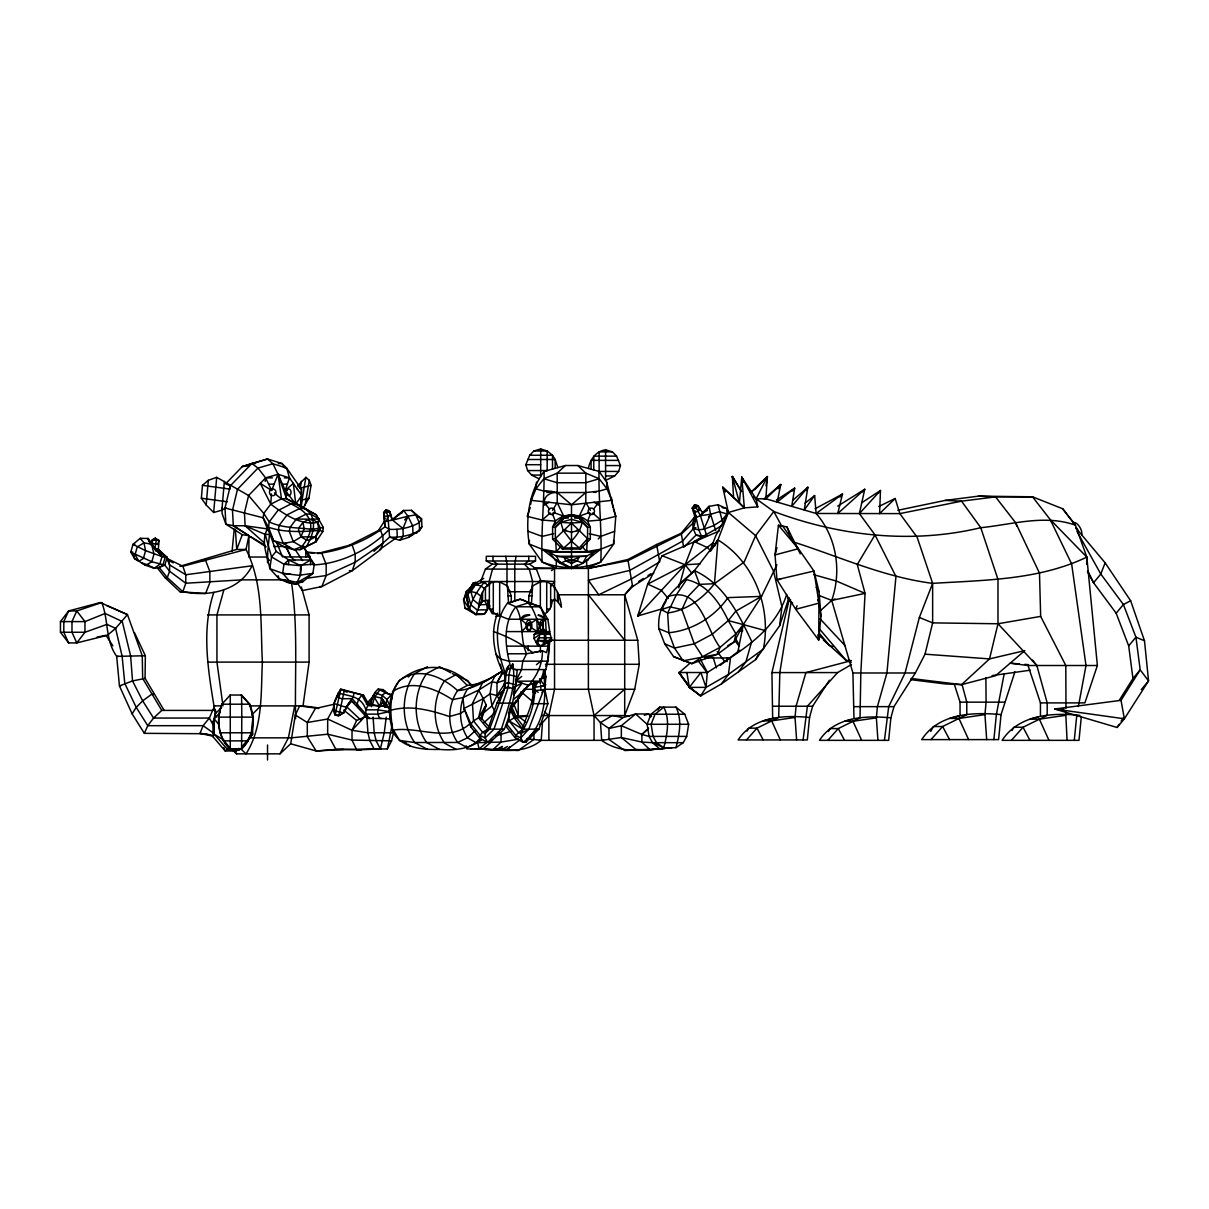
<?xml version="1.0" encoding="UTF-8"?>
<svg xmlns="http://www.w3.org/2000/svg" width="1209" height="1209" viewBox="0 0 1209 1209"><rect width="100%" height="100%" fill="white"/><g stroke="black" fill="none" stroke-linecap="round" stroke-linejoin="round"><path stroke-width="1.5" d="M301.434 507.493L301.464 489.282L286.669 468.079L282.029 463.531L267.537 458.982L251.835 463.531L230.269 485.852L225.01 507.992L263.154 517.784L268.504 527.23L273.672 540.771L283.284 543.446L293.999 549.702L299.862 549.702L316.138 541.662L322.803 531.507L323.347 527.517L316.214 514.777L297.066 504.002L286.518 498.773L281.485 498.773L270.771 504.168L263.743 513.432L263.154 517.784L267.385 528.892L273.672 540.771L284.961 547.36L293.999 549.702L301.721 546.604C307.842 539.244 313.645 528.847 309.292 519.22C302.446 505.135 284.327 504.002 274.473 492.834M299.862 549.702L316.138 541.662L315.625 536.872L318.708 528.771L317.604 522.379L319.236 519.024L310.773 514.097L306.179 514.097L296.356 519.024L289.933 527.517L289.389 531.507L293.258 541.662L301.721 546.604L306.436 546.604C312.028 536.615 316.637 525.114 310.773 514.097L305.499 508.521L299.651 508.521L287.213 514.777L279.067 525.522L278.372 530.57L283.284 543.446L286.548 543.446M632.443 585.398L624.705 594.783L624.705 715.547L628.982 716.272M606.646 482.043L615.774 516.364L613.673 544.05L600.797 549.158L586.652 560.205L586.652 568.381L600.797 562.019C602.112 531.718 598.5 501.675 599.029 471.404L606.646 482.043L607.054 488.859L599.15 491.111L585.821 492.547L571.509 504.773L571.525 568.532L560.235 563.334L554.916 559.586L549.37 552.165L529.255 544.05C525.28 519.386 528.832 491.761 544.095 471.404L565.328 465.525L577.811 465.525L599.12 471.434L618.66 471.434L620.459 465.571L616.575 456.141L612.374 451.849L605.588 449.854C596.067 451.033 589.932 459.496 588.42 468.457M532.882 688.677L533.758 682.45M502.823 670.889L495.358 675.317L491.957 681.755L490.008 693.83L483.268 698.636L464.09 708.459L470.966 724.01L480.033 735.344L485.096 737.913L493.997 729.148L508.233 687.256L508.974 674.728L510.41 668.109L512.692 663.907C516.893 684.989 507.568 709.23 501.387 729.148L487.62 742.281L480.003 738.442L480.033 735.344L482.572 732.246L488.043 729.148L504.319 729.148C512.148 710.197 515.729 690.112 517.165 669.907L510.41 668.109L506.586 668.789L504.788 675.619L504.516 687.815L496.929 703.139L488.043 729.148L485.096 733.531L485.096 737.913L487.62 742.281L490.129 742.281L504.319 729.148M524.374 727.727L516.711 717.814L514.203 717.814L509.155 720.912L506.616 724.01L506.586 727.108L515.654 738.442L523.255 742.281L525.764 742.281L538.912 729.148L547.889 703.683L544.73 688.677L545.984 676.738L544.775 671.72M753.479 496.899L773.836 511.498L781.694 526.081L782.691 526.081L813.959 571.041L818.977 603.11L818.689 640.09L795.734 609.291L776.964 579.716L775.045 554.916L778.43 525.235L786.938 526.928L800.237 553.828M222.124 704.197C216.033 718.932 218.104 737.838 230.269 748.945L230.269 695.039L221.882 704.197C215.791 718.932 217.862 737.838 230.027 748.945L241.573 748.945L241.8 717.133L241.573 695.039L230.027 695.039M164.167 710.408L145.065 678.415L145.352 655.746L134.501 632.7M484.597 583.524L484.628 581.801C477.903 583.373 467.127 586.954 468.14 595.78M531.884 628.076L537.37 631.597L545.712 630.841L550.291 634.302L551.863 640.543L545.712 642.538L541.103 646.135L537.491 644.941L534.015 638.473L534.106 634.513L537.37 631.597L540.045 625.431C534.166 615.865 533.441 601.523 520.051 599.211L507.508 603.14C491.836 623.466 497.005 651.938 505.679 674.169M300.935 506.873L301.147 499.801M301.358 492.788L301.464 489.282L297.61 485.852L305.877 477.328L309.292 480.321L311.045 485.338L308.899 498.229L303.111 508.007M221.867 508.248L222.154 513.644L225.871 524.177L233.307 525.703L248.933 535.678L246.047 549.43L182.846 566.28L167.28 558.573L169.592 564.905L185.793 574.759L252.061 565.782C239.503 591.125 208.416 597.065 182.846 591.715L167.28 577.585L169.592 571.252L169.592 564.905L167.054 557.319L165.089 557.319L158.349 549.37L158.983 540.438L155.311 538.217L152.243 539.924L151.034 543.521L158.53 544.08L157.699 544.488L158.983 540.438L152.243 539.924M556.291 560.175L556.291 568.381L542.131 562.019C540.861 531.718 544.367 501.675 544.095 471.404L547.163 470.558L547.163 450.972L540.695 448.977L533.91 450.972L529.693 455.264L525.824 464.709L527.623 470.558L531.612 475.077L538.882 478.704M240.697 748.809L246.047 753.842C263.26 726.715 260.796 692.893 262.383 662.109C260.373 624.207 263.562 584.4 246.047 549.43L236.707 549.43L179.914 566.28L182.846 566.28L185.793 574.759L185.793 583.237L182.846 591.715L179.914 591.715L164.968 577.585L157.155 567.686M295.601 718.614C294.694 673.02 298.215 627.108 291.384 581.695M535.511 693.331L533.033 691.865L533.32 684.626L532.731 685.488C535.844 704.152 522.394 720.232 520.747 737.913L523.255 742.281C545.35 725.657 546.876 696.021 543.34 671.146M574.849 566.447L571.525 568.17L556.336 560.205L542.131 549.158L556.291 551.636L586.652 551.636L587.211 540.619M529.451 540.423L529.255 544.05L542.131 562.019C560.991 569.348 581.967 569.56 600.797 562.019L613.673 544.05L613.537 540.423M294.24 503.276L286.518 498.773L285.233 490.446L289.48 477.872L278.04 474.276L265.632 477.872L248.601 495.509L244.445 512.994L245.125 525.794L265.209 534.423L271.541 556.941L269.834 568.638L279.234 579.02L287.137 582.27L296.145 584.007L303.187 581.469L312.904 573.353L314.249 564.225L300.134 565.132L300.981 565.721L300.255 575.454L282.634 573.353L269.834 568.638C267.385 555.611 260.449 541.632 267.385 528.892L245.125 525.794L233.307 525.703L232.491 510.304L237.493 489.282L257.985 468.079L272.902 463.757L286.669 468.079L289.48 477.872L301.797 495.509L300.709 508.052M287.137 582.27L296.281 584.007L300.376 575.454L300.981 565.721L310.547 559.979L314.249 564.225L302.915 546.483M319.236 519.024L309.292 519.22L303.006 522.379L298.895 527.804L298.547 530.358L301.026 536.872L306.436 540.03L309.338 540.03L315.625 536.872L319.886 530.358L320.234 527.804L317.604 522.379C300.603 525.703 283.631 513.825 270.771 504.168L271.436 493.877M531.492 602.792L532.625 585.851L540.347 581.907C554.614 579.171 560.462 596.082 561.49 607.22L557.455 601.069L557.455 592.123M470.951 748.945C494.481 747.978 521.094 756.864 541.209 740.346L542.448 722.604L548.871 715.547L554.538 689.281L554.538 598.41M1019.323 663.907L1010.18 663.182L1028.043 665.509L1040.45 702.897L1084.881 702.897L1097.379 665.509L1086.815 557.092L1075.406 525.159L1062.666 508.762L1032.501 496.793L995.536 496.884L961.548 501.161L899.844 513.613L816.135 513.477L765.856 498.803L767.398 476.588L750.517 492.713M536.494 482.043L535.95 488.859L531.204 500.36L571.509 504.773L611.799 500.36L607.054 488.859L599.15 478.749L585.821 473.157L577.811 465.525M707.28 672.521L706.071 687.377L700.661 695.9L689.326 687.377L678.808 672.521L707.28 672.521C738.593 652.558 774.999 632.126 786.681 594.435M225.871 507.75L221.882 510.168L213.676 512.51L206.18 504.999L201.359 498.229L202.462 485.338L208.311 480.321L216.698 477.328L248.601 495.509L263.743 513.432L269.229 521.91C282.241 528.106 296.749 527.562 310.698 529.164M206.18 504.999L208.311 480.321M213.676 512.51L216.698 477.328M221.882 510.168L224.36 481.333M757.786 506.873L741.752 477.132L739.409 502.838L744.351 507.856L757.786 506.873L756.139 498.803L741.752 477.132L744.351 507.856L728.377 512.495L715.758 535.678L709.743 551.516M516.424 677.735L515.775 684.778L507.931 682.768L504.138 683.659M678.763 587.801L679.065 584.37L694.434 570.603L717.95 539.909L728.377 512.495L722.816 487.287L739.409 502.838L732.382 476.482L741.631 491.61M796.61 739.938L795.038 717.451L796.066 706.237L805.919 672.582L851.166 660.673M877.93 740.346L876.374 717.859L877.402 706.645L886.922 672.99L895.96 576.466L874.984 534.907L859.387 513.568L864.752 489.282L837.701 506.103M986.68 739.606L984.942 714.61L986.076 702.157L985.894 677.841M1067.079 740.346L1065.673 711.799M1065.99 708.232L1065.809 665.509L1040.662 616.394L1039.498 573.172L1015.651 522.756L995.536 496.884L978.398 496.158L945.151 500.42L897.834 510.289M232.098 551.123L234.214 529.134M780.697 579.262L776.964 579.716L813.959 571.041L819.052 591.7L820.971 616.499L818.689 640.09L817.858 634.74M803.093 739.938L807.385 706.237L837.58 672.582L851.484 664.512M809.546 717.451L807.325 739.938L738.14 739.938C753.63 716.166 784.218 715.048 809.546 717.451L812.629 706.237L829.404 680.229M884.429 740.346L888.706 706.645L905.073 672.99L919.354 617.482L932.638 583.358L917.147 537.264L899.844 513.613L895.174 498.501L878.731 506.541M890.867 717.859L888.66 740.346L819.46 740.346C834.951 716.574 865.553 715.456 890.867 717.859L893.965 706.645L915.334 672.99L925.036 654.175L932.638 622.877L932.638 583.358C884.036 577.192 839.273 556.593 793.013 541.844M993.889 739.606L996.367 714.61L1004.226 673.67M1001.052 714.61L998.589 739.606L921.711 739.606C938.925 713.189 972.913 711.95 1001.052 714.61L1014.895 671.887M1074.287 740.346L1076.766 715.365M1081.284 717.149L1078.987 740.346L1002.11 740.346C1018.975 714.519 1052.193 712.524 1079.894 715.365M232.793 750.154L236.707 753.842L279.989 753.842L290.689 743.777L295.344 714.987L299.666 705.89L318.617 708.519M349.477 702.414L344.142 712.479L338.883 715.471L335.422 714.413L333.775 709.32L334.273 704.62M531.673 590.037L532.625 581.529L529.255 569.091L524.419 564.15L528.771 560.976L528.771 556.321M545.773 666.219L547.586 661.157L550.065 639.501M241.573 748.945C253.739 737.838 255.809 718.932 249.719 704.197L241.573 695.039M686.893 672.521L689.326 687.377L700.661 695.9L721.456 683.931L755.67 659.57L779.624 625.748L781.951 606.752L773.548 571.222L755.61 535.678L728.377 512.495M386.23 717.133L384.266 732.775L380.367 748.945L376.165 740.86L374.201 732.775L373.082 717.133M392.366 724.085L387.364 748.945L335.951 749.414L316.184 750.985L290.689 743.777M710.862 550.851L717.95 539.909C754.401 562.291 771.508 607.674 763.423 649.037L728.453 674.456L706.071 687.377L689.326 687.377L700.857 672.521L706.071 687.377L705.633 683.659M512.284 667.156L512.692 663.907M776.919 564.784L761.549 596.385L743.293 624.6L734.12 641.979L717.526 654.22L691.926 663.681L673.609 656.653L664.708 643.808L658.814 628.695C656.608 600.027 677.403 588.012 694.434 570.603C724.115 584.068 738.503 613.749 751.726 641.526L745.938 661.746L738.563 671.751M265.164 481.394L265.632 477.872L257.985 468.079L251.835 463.531L242.329 466.538L225.569 483.872L230.269 485.852L229.982 489.116L202.462 485.338M309.096 520.716L309.292 519.22L296.356 519.024M311.982 520.716L312.194 519.22L317.604 522.379M316.138 541.662L316.607 538.277M249.417 705.89L303.036 705.89L309.096 662.109L309.096 614.913L301.373 587M534.756 682.465C536.04 700.238 530.373 718.932 520.747 733.531L518.208 732.246L509.155 720.912L508.581 712.101M164.968 577.585L167.28 577.585L159.18 567.444L164.892 565.147L167.054 557.319L158.349 549.37L154.918 548.176L148.087 538.489L140.244 538.322L132.945 544.352L130.784 552.181L134.637 558.664L145.669 565.313L154.163 568.275L159.18 567.444L162.943 565.147L165.089 557.319L161.961 556.548L154.918 548.176L156.354 539.818L155.311 538.217L152.984 539.562L151.866 543.128L153.316 543.461M299.923 581.469L303.187 581.469L297.731 582.36C292.895 587.831 285.792 576.043 282.634 573.353L283.979 564.225L288.694 559.979L310.547 559.979L310.547 564.648M300.331 569.379L300.86 565.721L288.694 559.979L276.105 551.334L269.607 533.093L267.174 557.606L269.501 560.432M530.766 504.153L531.733 497.458M481.56 739.681C469.545 749.112 454.282 750.698 439.471 749.399C422.893 749.807 402.325 748.356 393.167 732.352C390.401 715.139 387.893 695.507 399.499 680.516C425.084 660.885 449.869 663.937 472.462 685.699M766.007 485.867L767.398 476.588L750.759 492.773M364.891 713.446L364.332 717.133L352.015 730.281L352.015 740.074L356.64 749.882L381.107 748.945M505.468 676.617C494.436 658.467 489.464 633.199 497.64 613.129M513.568 699.346C529.376 687.286 542.69 671.69 542.418 650.759L546.468 652.633L549.793 639.501M509.261 710.998L528.137 685.246L540.423 681.166C547.435 669.121 550.488 654.462 547.632 640.694M344.142 712.479L338.429 715.985L334.984 714.927L340.908 689.115L363.577 695.235L369.531 705.572M792.832 500.239L807.839 487.333L804.257 510.017L814.639 495.569L816.135 513.477C836.613 536.962 841.902 571.207 831.716 600.405L852.919 672.99L853.962 717.859M601.704 740.346L621.35 737.52L635.632 749.308C649.49 750.819 662.366 747.842 675.967 747.676L683.281 742.674L686.697 736.402L688.646 724.282L684.747 714.247L675.967 707.129L659.782 707.129L651.016 714.247L647.117 724.282L649.067 736.402L652.482 742.674L659.782 748.945L671.977 747.676C648.598 749.338 621.789 755.474 601.704 740.346L600.465 722.604L594.042 715.547L588.39 689.281L588.39 568.381L627.864 559.525L656.638 544.503L681.196 533.275L695.9 515.412M791.154 601.855L779.835 672.582L778.702 717.451L756.97 728.15L746.467 739.938M393.167 732.352C387.696 715.199 387.454 695.084 399.499 680.516C418.223 666.189 442.237 676.451 457.607 690.626C474.034 689.432 487.832 679.549 501.72 671.615L489.524 678.778L476.059 684.234L467.505 689.1C458.256 703.457 458.256 723.45 467.505 737.822L476.059 742.689L481.771 739.44M694.797 516.545L696.475 517.346L700.374 515.639L702.61 513.145L698.379 506.072L694.586 504.863L693.83 507.599L692.304 508.097L694.797 516.545L692.772 523.391L693.225 528.741L696.006 535.164L701.552 536.222L706.661 535.617L700.374 515.639L694.586 504.863L692.304 508.097L694.979 512.284L698.772 529.799L701.552 536.222L702.656 536.086L697.109 541.209M697.079 505.302L696.868 506.571L698.379 506.072L694.586 504.863L693.618 508.883L698.379 506.072M301.373 481.333L300.225 488.255L311.045 485.338M300.905 507.176L305.877 477.328M305.182 504.999L309.292 480.321M465.541 596.249L466.357 591.428L473.55 584.415L463.546 599.83L465.117 608.278L475.938 614.58L482.134 614.399L484.809 613.628L489.917 605.724M385.58 702.671L384.749 707.25L381.606 698.092L382.135 695.417L385.067 692.953L391.671 694.45M557.455 601.069L554.583 600.148L552.196 601.115C551.652 606.555 549.158 612.419 543.536 614.157M542.055 715.547L624.705 715.547L634.71 689.281L639.274 664.3L637.763 640.256L624.705 594.783L632.639 586.516L653.827 573.021M1078.398 706.449L1085.999 665.509L1071.642 563.923L1050.198 519.553L1032.501 496.793L978.398 496.158M513.341 694.253L514.324 688.934L508.233 687.256L504.516 687.815M537.491 644.941L539.879 634.302L544.458 630.841L544.458 642.538L541.103 646.135L536.131 642.432L538.398 637.793L551.788 637.793M294.694 705.89L288.392 737.853L279.989 753.842M737.747 652.346L743.293 624.6L728.286 620.595C719.839 602.868 707.023 584.083 686.606 579.655L676.299 594.888L667.655 612.978L668.849 632.73L674.486 648.054L683.191 660.809L717.526 654.22L720.035 647.359L735.903 633.894L743.293 624.6L765.705 630.705M779.442 487.68L780.772 484.507L765.856 498.803L764.073 498.849L780.772 484.507L777.175 502.113L794.691 488.179L791.729 506.359L807.839 487.333L806.267 490.522M363.577 695.235L340.47 689.614C336.011 697.034 330.918 706.343 334.984 714.927L335.603 712.056M339.91 692.153L340.47 689.614M508.808 665.313L505.846 674.728L505.09 687.256L489.554 729.148L485.096 733.531L482.572 732.246L473.505 720.912L472.462 703.457L482.451 682.889L489.524 678.778M511.256 601.961L511.256 595.871L507.387 585.881L499.665 581.922C485.413 579.187 479.55 596.113 478.537 607.235L482.572 601.085L482.572 592.138M541.103 646.135L551.863 640.543L538.322 640.543L545.712 642.538L545.712 630.841L537.37 631.597L536.766 619.25L530.766 623.36M772.642 717.451L771.931 672.582L789.054 600.193M945.151 500.42L961.548 501.161L980.771 527.698L997.984 579.428L997.984 623.768L989.521 658.905L961.548 684.657L945.151 683.916L910.573 679.624M387.364 748.945L391.565 740.86L393.529 732.775L367.944 732.775L352.015 730.281L327.669 719.023L307.298 722.514L295.344 714.987M815.078 508.762L842.461 494.118L837.761 513.523L864.752 489.282L862.213 491.942M371.465 706.63C370.619 700.253 373.128 693.21 378.19 689.115L383.026 689.614L387.469 693.15M372.886 696.248L381.606 698.092L383.465 700.963L379.913 706.736L372.584 704.56L374.367 697.306L379.656 690.158L384.492 690.671L386.079 693.407M480.003 738.442L470.951 727.108L470.966 724.01L473.505 720.912L478.552 717.814L483.268 698.636L478.688 690.052L491.957 681.755L496.99 682.768L504.002 680.44M223.816 747.706L225.176 750.985L227.458 749.414L239.488 749.414L236.057 750.985L225.176 750.985L213.011 736.749L213.011 722.514L215.187 713.884L221.7 707.22M386.442 521.472L387.862 516.077L385.747 510.213L383.661 512.525L385.021 526.746L389.298 529.315C399.635 529.89 410.229 527.819 419.251 522.651L421.609 518.933L411.468 510.319L403.579 510.485L392.018 519.674L402.975 528.545L403.262 536.373L399.59 540.272L389.6 537.144L387.862 516.077L391.021 515.397L392.396 520.172L384.22 521.563L378.341 530.57L349.31 545.274L317.65 553.51C341.663 550.669 365.707 541.36 385.021 526.746L383.661 512.525L385.369 512.48L383.948 512.782L385.747 510.213C390.975 508.43 391.928 520.595 389.63 511.558L386.517 511.921L385.747 510.213L389.918 511.815L383.948 512.782M528.771 601.946L528.771 595.856L532.625 585.851M544.73 688.677L543.702 689.78L535.119 690.475L531.628 703.683L547.889 703.683M776.949 547.707L775.045 554.916L798.303 548.735L778.43 525.235M344.369 690.158L338.883 715.471M679.367 585.897L685.11 564.754L694.117 541.496L721.758 525.703M148.903 541.556L148.087 538.489L151.503 544.201L161.961 556.548L159.815 564.376L154.163 568.275L151.321 566.553M215.791 717.073C209.248 676.194 200.271 632.609 213.857 592.319M223.68 590.581L216.94 614.913L216.94 662.109L223 705.89M696.475 517.346L693.225 528.741L682.571 541.103L629.783 570.391L588.39 580.305L598.742 594.783L631.31 579.005L659.706 561.837L656.638 544.503M580.547 549.067L579.232 547.949L563.711 547.949L555.339 538.655L555.339 527.351L563.711 518.057L571.464 515.729L579.232 518.057L582.134 522.303C580.108 533.758 570.965 541.995 562.381 549.067L552.604 539.123L552.604 527.048L555.339 521.124C564.573 512.964 578.37 512.964 587.589 521.124L590.324 527.048L590.324 539.123L580.547 549.067L562.381 549.067M663.786 747.676C667.156 734.634 670.179 719.657 663.786 707.129L655.021 714.247L651.122 724.282L653.072 736.402L656.472 742.674L663.786 747.676L652.482 742.674L641.888 742.069L621.35 737.52L621.35 725.732L635.632 713.96L648.674 713.96L651.53 716.317M675.967 747.676C679.337 734.634 682.36 719.657 675.967 707.129M532.897 685.654L533.32 684.626L533.774 689.78L532.731 685.488L533.668 682.375M354.025 692.953C353.104 701.054 345.986 705.512 343.688 712.993L335.588 710.998L333.775 709.32M481.62 719.159L486.199 705.043L483.268 698.636M466.357 591.428L463.546 599.83L469.606 609.412L475.938 614.58L477.298 613.583L482.134 614.399M779.624 625.748L789.009 597.669M528.167 685.397L511.634 708.308L512.843 704.756M509.321 710.076L511.105 704.877M530.267 507.508L527.154 516.364L542.131 520.051L555.339 521.124L555.339 524.6M506.616 724.01L515.669 735.344L520.747 737.913L528.801 729.148L543.702 689.78L540.952 689.78L540.74 685.715L544.791 685.715L545.818 684.626M543.974 671.237L540.423 681.166L515.85 681.166L521.563 669.59L522.847 661.157L526.58 653.782C519.538 638.79 524.51 621.169 515.85 606.797L507.508 603.14M213.011 722.514L214.265 719.023L220.265 712.116M468.261 592.304L473.142 583.04L475.742 582.466L478.311 584.385M475.742 582.466L476.18 584.733L475.742 582.466L478.054 585.111M378.341 530.57L380.654 530.57L382.951 536.902L382.951 543.249L380.654 549.581L352.242 570.708L321.911 586.546L302.371 590.581L298.018 583.977M267.703 557.032L248.842 557.032L248.933 535.678L242.299 534.695L236.707 549.43L235.392 529.179M340.908 689.115L333.986 703.562L346.076 707.25L351.471 700.963L354.192 703.185M492.275 564.15L485.444 569.091L480.668 581.529L541.118 581.529L536.358 569.091L529.512 564.15L492.275 564.15L486.275 560.976L486.275 556.321L535.511 556.321L535.511 560.976L529.512 564.15M1075.723 527.728L1105.117 562.835L1100.81 574.048L1093.571 582.738L1116.164 613.22L1128.692 645.878L1132.954 678.536L1119.534 699.875M797.079 605.785L795.734 609.291L818.977 603.11L817.692 599.709M248.752 739.243L251.291 732.775L253.089 717.133L249.477 704.197L241.332 695.039M270.771 504.168L260.298 483.388L271.662 490.446L278.04 474.276L272.902 463.757L267.537 458.982L242.329 466.538L248.706 465.752M590.672 513.387L587.589 521.124L600.797 520.051L615.774 516.364L613.447 509.276M489.736 727.727L481.061 717.814L486.199 705.043L484.325 708.006M402.975 528.545L407.977 516.198L415.82 514.853L419.251 522.651L419.553 530.479L408.778 537.31L399.59 540.272M212.86 736.205L199.984 733.334L203.127 725.687L209.353 718.055L214.643 705.89M283.284 543.446L293.258 541.662L301.026 536.872L304.109 528.771L303.006 522.379M206.724 733.742L144.355 733.334L147.755 725.687L153.558 718.055L161.779 710.408L213.086 710.408M367.793 718.418L357.894 707.628L357.305 703.457L358.62 699.316L361.839 695.205L367.793 705.572L365.889 709.849L365.889 714.141L367.793 718.418L381.44 718.418M695.855 527.592L693.225 528.741L698.772 529.799L703.865 529.194L710.59 514.324L709.033 506.39L718.04 504.757L726.685 508.641L728.77 513.462M695.613 517.165L692.772 523.391L681.332 534.076L628.06 560.644L588.39 568.381L534.484 568.562M714.459 546.241L717.95 539.909L714.474 583.705C702.897 598.44 686.621 610.545 667.655 612.978L661.338 609.608L665.615 602.097L667.172 596.853C700.752 584.899 705.21 628.348 720.035 647.359L702.58 656.653L694.283 643.808L681.891 609.608L687.709 596.853L699.618 584.37L714.474 583.705L744.139 562.064L755.61 535.678L773.836 511.498C839.575 536.252 912.024 544.171 980.771 527.698C1012.145 524.57 1044.516 514.157 1075.406 525.159L1062.666 508.762M386.094 704.394L384.749 707.25L383.465 700.963L388.588 707.658L381.606 698.092L379.913 706.736L374.367 697.306M352.015 730.281L356.64 720.473L364.332 717.133L366.826 717.133L367.944 732.775L369.909 740.86L374.11 748.945M565.328 465.525L557.198 473.157L557.198 502.612L563.711 516.167L552.604 527.048L555.339 527.351L560.81 522.303L571.464 519.296L582.134 522.303L587.589 527.351L590.324 527.048L579.232 516.167L585.821 502.612L585.821 473.157L557.198 473.157L543.854 478.749L535.95 488.859L543.854 491.111L557.198 492.547L585.821 492.547M213.011 736.749L214.265 734.211L214.265 719.023L218.98 724.644M719.295 530.978L662.109 555.747L647.707 584.113L637.702 616.001L663.711 608.354M755.67 659.57L758.209 654.658M537.945 681.634L534.967 687.286L532.806 687.075M747.056 731.097L748.628 728.15L756.97 728.15L763.211 739.938M828.392 731.505L829.963 728.574L838.29 728.574L860.022 717.859L860.838 672.99L865.055 593.377L857.272 564.497L874.984 534.907M930.764 731.43L933.363 726.518L942.627 726.518L966.777 714.61L966.777 702.157L962.032 684.339M1012.039 730.523L1013.777 727.259L1023.041 727.259L1047.19 715.365L1047.19 702.897L1036.838 665.509L1032.471 660.099M481.333 714.67L491.957 705.89L496.99 695.538L496.99 682.768L502.4 672.612L500.33 664.225M480.789 602.052L475.938 614.58M470.966 587.408L473.142 583.04L476.558 583.66M334.288 706.872L327.669 719.023L327.669 734.211L335.951 749.414L361.279 749.882M492.154 739.53L490.446 742.674L483.132 748.945L466.946 748.945L466.19 745.802M369.062 704.197L374.11 695.039L367.4 702.897M496.99 682.768L502.476 673.201M511.634 708.308L516.213 700.328M525.764 742.281L528.273 737.913M542.01 692.636L543.702 689.78M248.117 740.86L241.332 748.945L238.672 749.882L227.458 749.414L214.265 734.211L223.71 740.074L223.242 740.86L248.359 740.86M550.201 634.649L547.843 619.25L540.423 606.797L528.137 602.943L515.85 606.797C502.415 623.557 505.12 646.86 510.485 666.219M488.043 729.148L478.552 717.814L486.199 705.043M552.573 510.304L557.198 502.612M508.082 666.34L506.586 668.789L508.929 668.789L507.281 668.109M144.355 733.334L132.144 713.869L136.209 707.356L142.677 700.857L151.533 694.359L153.936 694.359M1121.015 700.328L1054.611 709.018L1117.116 727.486L1124.37 718.796L1121.015 700.328L1140.193 669.846L1135.931 637.188L1123.403 604.53L1100.81 574.048L1077.038 531.476M411.468 510.319L417.347 516.349L421.609 518.933L421.911 526.746L419.553 530.479C410.516 535.632 399.937 537.703 389.6 537.144L373.944 551.304M484.492 600.601L486.759 604.56L487.227 609.835L484.809 613.628L475.424 614.353L469.107 609.17L466.886 598.954L467.717 593.861L472.19 587.015M778.007 488.859L780.772 484.507M1117.116 727.486L1119.141 724.327M1121.151 721.168L1123.176 718.01M504.637 683.72L496.99 695.538L499.74 700.328M489.433 600.45L486.759 604.56L479.323 604.772L472.991 599.588L470.936 591.609L475.409 584.763L481.137 585.957L484.93 589.07M805.904 490.28L807.839 487.333M401.63 513.402L403.579 510.485L407.977 516.198L412.692 525.915L412.994 533.743L408.778 537.31M568.366 518.057L563.711 518.057L560.81 522.303L563.198 530.313L571.464 541.179L579.232 547.949L587.589 538.655L587.589 527.351L579.232 518.057L574.577 518.057M357.894 707.628L351.471 700.963L346.076 707.25L350.308 701.144M657.787 709.97L659.782 707.129M513.674 695.024L522.001 683.206L513.659 687.317M301.797 495.509L295.676 504.168L316.214 514.777L319.191 520.913M346.076 707.25L352.151 698.681L365.889 714.141L377.797 714.141L389.313 711.602L390.069 710.499C409.957 704.635 430.434 710.167 449.461 716.544L460.297 713.461L464.362 710.968L462.926 697.578L478.688 690.052M708.55 517.165L710.59 514.324L719.204 511.724L727.123 513.991L726.685 508.641M721.456 683.931L728.453 674.456L730.493 657.953L704.787 657.953M704.817 511.966L709.033 506.39L702.61 513.145M792.484 491.081L794.691 488.179L776.465 499.982M106.694 605.558L127.459 614.595L115.596 628.393L107.45 635.284L76.787 642.916L68.626 642.916L60.45 632.262L60.45 621.607L68.626 610.938L100.256 602.55L127.459 614.595L142.254 655.746L142.662 678.415L161.779 710.408M551.092 585.972L554.538 581.574L539.622 580.622M878.233 493.348L880.469 490.491L879.608 513.598L895.174 498.501M664.708 643.808L674.486 648.054L694.283 643.808L712.086 634.332L728.286 620.595L735.828 611.119L761.549 596.385L727.999 597.624C714.368 616.983 692.53 630.433 668.849 632.73L658.814 628.695M593.528 509.034L599.15 502.022M639.999 613.159L637.702 616.001L685.11 564.754L713.28 542.66M276.105 551.334L271.541 556.941L283.979 564.225L300.86 565.721M416.516 533.245L421.911 526.746M1116.164 613.22L1123.403 604.53L1130.627 600.737L1105.117 562.835M1128.692 645.878L1135.931 637.188L1144.5 640.815L1148.55 680.894L1124.37 718.796L1054.611 709.018L1063.86 709.018M1132.954 678.536L1140.193 669.846L1148.55 680.894L1141.311 689.583M389.298 529.315C370.09 549.294 341.331 563.757 313.388 564.92M520.097 694.193L523.497 690.127M727.123 513.991L721.622 520.55L713.567 525.673L703.865 529.194M840.179 496.823L842.461 494.118L816.135 513.477M241.891 746.648L252.666 734.211L252.666 719.023M388.95 711.995L389.751 707.477L379.702 705.572L377.797 709.849L377.797 714.141L379.702 718.418L390.462 718.962L389.313 711.602L377.797 709.849L365.889 709.849C361.325 695.795 349.658 696.354 338.354 693.029L338.792 692.515M337.115 696.036L338.429 697.669L341.875 698.711L352.151 698.681M605.588 449.854L605.588 480.472L614.671 475.953L618.66 471.434M542.116 623.073C534.287 625.431 546.226 637.052 542.116 623.073L545.516 619.25L540.423 606.797L520.051 599.211L510.274 602.671M561.233 546.075L556.291 551.636L555.717 540.619M827.802 740.346L838.29 728.574L844.547 740.346M930.975 739.606L942.627 726.518L949.579 739.606M1011.374 740.346L1023.041 727.259L1029.977 740.346M404.637 519.946L407.977 516.198L392.396 520.172L403.579 510.485L398.214 515.412M859.387 513.568L880.469 490.491L861.715 502.763M1077.808 530.57L1077.219 528.424L1076.267 528.998M480.955 737.399L476.059 742.689L467.294 747.63L457.607 742.462L414.642 742.507L399.499 740.467L393.514 730.04C418.692 726.261 448.554 742.779 469.576 724.07M709.033 506.39L700.374 515.639L710.59 514.324L715.668 530.494M545.984 676.738L541.269 678.491M408.31 677.025L410.712 674.531M692.304 508.097L694.042 506.314M698.817 508.294L700.268 509.155L698.349 511.15L694.979 512.284L693.528 511.422L695.205 510.848M754.718 489.66L767.398 476.588L756.139 498.803L765.856 498.803M251.729 714.987L260.751 705.89M521.623 631.597L526.535 626.655M378.19 689.115L391.081 695.235L386.91 699.407L386.079 703.547L388.421 708.081M598.228 538.942L600.797 536.403L614.64 531.295M529.557 736.659L537.249 729.148M236.057 750.985L238.762 748.401M248.208 739.334L252.666 734.211L248.752 737.732M839.787 496.687L842.461 494.118M659.782 748.945L649.943 749.671L641.888 742.069L641.888 734.467L648.598 728.135M475.651 730.296L467.505 737.822L457.607 742.462C447.164 727.395 447.164 705.678 457.607 690.626L467.294 685.443L476.059 684.234M682.375 567.248L685.11 564.754L700.026 563.878M820.034 611.059L831.716 600.405L835.011 598.954M483.751 722.861L494.073 713.506M647.253 724.433L635.632 713.96L622.892 717.587L612.328 715.547L600.465 722.604L608.973 728.453L621.35 725.732L641.888 734.467L648.356 728.8M285.233 490.446L293.349 483.388L295.767 504.168L285.233 490.446L278.04 474.276L281.485 498.773M690.46 662.819L679.292 672.521L689.871 687.377L700.661 695.9M542.131 520.051L550.291 513.009M486.441 742.674L479.127 748.945L477.631 742.674L501.04 742.069L518.147 739.258M624.705 689.281L594.042 715.547L594.042 740.346M1024.809 650.623L995.536 675.725L961.548 684.657L911.057 678.491M504.788 675.619L508.974 674.728L517.195 676.738M521.729 676.451L515.85 681.166L528.137 685.246M536.433 664.693L540.831 661.157M805.058 503.171L814.639 495.569M498.818 749.52L502.476 746.618M622.892 717.587L608.973 728.453L608.973 739.485L624.766 750.532L648.674 749.308M720.413 665.207L739.772 650.185M504.244 690.007L496.99 695.538L490.008 693.83L491.957 705.89L495.358 712.343M484.915 749.671L507.296 749.308L520.142 739.757M579.232 518.057L580.547 517.089L571.464 514.611L562.381 517.089L563.711 518.057M551.5 570.588L554.538 568.381L554.538 589.115M158.349 549.37L157.382 550.065L167.054 557.319M534.015 638.473L539.879 634.302L550.291 634.302M562.381 517.089L563.711 516.167L553.374 512.45M539.622 724.554L542.448 722.604M382.951 543.249L355.174 562.23L326.158 575.529L306.376 578.295M533.033 691.865L535.119 690.475L538.141 692.273M392.472 691.639C411.725 679.02 435.028 688.329 452.423 699.648L462.926 697.578M702.58 656.653L691.926 663.681L673.609 656.653M507.553 746.467L502.007 749.444M638.73 581.423L643.43 578.446M647.994 575.56L650.82 573.776M499.982 693.649L496.99 695.538L503.654 692.258M133.202 553.692L134.637 558.664L138.899 561.248L143.403 558.482L145.564 550.654L143.977 542.856L140.244 538.322M278.13 575.726L279.234 579.02L297.61 582.36L312.904 573.353L299.892 575.152M543.521 505.498L549.022 502.249M474.971 583.569L483.721 578.401M705.618 658.663L710.378 655.882M727.788 645.697L734.12 641.979L735.903 633.894L728.286 620.595M238.672 749.882L239.488 749.414M520.747 733.531L528.801 729.148M427.518 666.718L414.642 673.609C400.768 693.618 400.768 722.498 414.642 742.507L427.518 749.399M496.355 749.58L502.219 746.437M571.464 568.064L577.539 564.92M583.161 562.155L588.148 559.586L593.679 552.165L600.797 549.158L586.652 551.636L581.695 546.075M692.107 573.504L685.11 564.754L647.707 584.113L661.399 590.385L668.335 598.515M571.525 568.532L582.829 563.334L588.148 559.586L586.652 560.205M1050.198 519.553L1086.815 557.092C1039.015 580.108 984.474 580.139 932.638 583.358M579.232 516.167L589.569 512.45M698.59 509.73L700.268 509.155M535.632 730.251L538.912 729.148L522.651 729.148L509.155 720.912M661.338 609.608L669.982 606.797L681.891 609.608M482.572 601.085L489.373 600.178M495.645 735.918L511.301 731.279M644.321 715.29L648.674 713.96L650.744 716.831M599.15 478.749L585.821 482.723L557.198 482.723L543.854 478.749M702.55 511.891L707.356 510.53M546.952 492.471L554.16 491.731M302.099 500.058L308.899 498.229M534.106 634.513L541.436 632.579L548.735 632.579M773.473 718.297L763.317 720.866L771.659 720.866L795.038 717.451M851.423 719.567L844.653 721.274L852.98 721.274L876.374 717.859M959.719 715.879L949.685 718.418L958.949 718.418L984.942 714.61M1038.455 717.043L1030.098 719.159L1039.362 719.159L1065.341 715.365M553.692 533.668L542.131 536.403L528.288 531.295M1023.041 651.031L989.521 658.905L925.036 654.175M395.026 518.993L392.018 519.674L390.703 515.125L389.132 515.457M333.669 704.348L315.383 708.519L307.298 722.514L307.298 736.749L316.184 750.985L343.522 749.414M388.21 511.875L389.63 511.558M531.703 653.026L542.418 650.759L526.58 653.782L507.81 653.782M391.248 519.689L394.557 518.993M97.083 637.098L105.969 635.284L112.875 645.833M528.106 716.03L514.807 717.587M552.604 539.123L555.339 538.655L571.464 523.059L582.134 522.303M919.354 617.482L932.638 622.877L997.984 623.768L1040.662 616.394M513.946 716.272L527.064 715.547M1030.325 670.179L992.105 675.589M315.625 536.872L301.026 536.872M387.862 516.077L384.069 516.198L385.263 518.827M495.735 616.318L499.922 615.834L508.415 619.25L547.843 619.25M507.72 590.672L509.835 590.46M323.347 527.517L313.599 529.164M134.879 544.216L132.945 544.352L145.564 550.654L161.961 556.548M132.718 552.029L130.784 552.181L151.85 561.747L164.892 565.147L169.592 571.252L185.793 583.237L241.936 579.852L285.536 579.852M386.517 511.921L389.918 511.815M487.227 609.835L477.056 609.91L470.724 604.727L467.717 593.861L470.936 591.609L476.663 592.803L481.726 596.944M533.91 450.972L547.163 450.972L552.513 455.264L555.188 459.496L557.863 467.596M612.374 451.849L599.12 451.849L599.12 471.434M529.693 455.264L552.513 455.264L552.513 469.077M616.575 456.141L593.77 456.141L593.77 469.953M527.623 459.496L555.188 459.496L555.188 468.336M618.66 460.372L591.095 460.372L591.095 469.213M251.835 463.531L255.613 463.531M278.251 463.531L282.029 463.531L285.143 467.989M525.824 464.709L540.695 464.709M605.588 465.571L620.459 465.571M527.623 470.558L547.163 470.558M531.612 475.077L540.695 475.077M605.588 475.953L614.671 475.953M272.448 477.872L265.632 477.872L271.662 490.446M284.372 477.872L289.48 477.872M268.64 484.159L274.262 484.159M281.742 484.159L287.349 484.159M564.361 522.303L560.81 522.303L571.464 523.059L587.589 538.655L590.324 539.123M310.577 529.164L313.72 529.164M566.507 530.313L563.198 530.313L571.464 532.126L579.731 530.313L576.436 530.313M265.209 534.423L269.955 534.423M349.31 545.274L352.242 545.274L355.174 553.752L355.174 562.23L352.242 570.708L349.31 570.708M273.612 546.483L283.949 546.483M284.961 547.36L289.586 547.36M284.145 556.941L310.29 556.941L303.308 546.362M201.359 560.508L205.621 560.508L209.867 571.525L209.867 582.526L205.621 593.543L179.914 591.715M486.275 560.976L535.511 560.976M283.979 564.225L287.379 564.225M485.444 569.091L536.358 569.091M319.78 586.577L321.911 586.546L326.158 575.529L326.158 564.512L321.911 553.51L306.482 551.999M510.122 591.745L531.476 591.745M558.301 594.783L624.705 594.783M508.067 595.871L511.256 595.871M528.771 595.856L531.96 595.856M550.654 600.148L554.583 600.148L554.583 587.242M485.429 587.272L485.429 600.178L489.373 601.145M550.654 601.115L552.196 601.115M515.85 606.797L540.423 606.797M487.816 601.145L490.053 609.124L493.302 609.124M546.71 609.094L549.959 609.094M497.383 613.779L492.275 613.779L487.832 605.905M207.6 614.913L309.096 614.913M60.45 621.607L84.962 621.607L105.107 613.462L122.26 621.502L130.632 655.958L132.522 680.924L142.677 700.857L153.558 718.055L209.353 718.055L212.98 724.659M739.031 630.705L742.794 630.705M506.526 631.597L549.732 631.597M60.45 632.262L84.962 632.262L107.012 624.373L115.596 628.393L122.109 656.155L124.784 683.448L136.209 707.356L147.755 725.687L203.127 725.687L213.086 732.79M549.082 640.256L637.763 640.256M506.949 646.135L549.309 646.135M145.352 655.746L116.684 656.366C105.002 640.135 108.825 620.293 101.737 602.55L76.787 610.938L68.626 610.938L63.805 621.607L63.805 632.262L68.626 642.916M118.24 656.366L116.684 656.366L119.449 685.971L132.144 713.869M547.586 661.157L508.672 661.157L500.194 658.86L495.962 654.175M207.6 662.109L309.096 662.109M545.455 664.3L639.274 664.3M1028.043 665.509L1097.379 665.509M514.989 669.59L546.12 669.59M771.931 672.582L837.58 672.582M852.919 672.99L915.334 672.99M145.065 678.415L132.522 680.924L119.449 685.971L120.658 685.971M523.663 689.281L534.559 689.281M545.455 689.281L634.71 689.281M954.324 684.339L960.052 702.157L1004.483 702.157M496.929 703.139L513.205 703.139M221.882 704.197L249.719 704.197M366.282 704.197L372.191 704.197M367.793 705.572L381.44 705.572L389.51 707.25M213.676 705.89L221.141 705.89M772.642 706.237L812.629 706.237M853.962 706.645L893.965 706.645M651.016 714.247L684.747 714.247M218.255 717.133L253.331 717.133M478.552 717.814L481.061 717.814M647.117 724.282L688.646 724.282M220.068 732.775L251.532 732.775M686.697 736.402L649.067 736.402L641.888 734.467M249.281 737.853L291.309 737.853L327.669 734.211L352.015 740.074L391.565 740.86M518.162 738.442L515.654 738.442L515.669 735.344L522.651 729.148L514.203 717.814L510.394 709.834M539.456 740.346L603.457 740.346M652.482 742.674L683.281 742.674M494.254 749.308L518.162 750.532L533.94 739.485L541.209 740.346M516.394 717.557L520.036 717.587L525.598 721.924M533.864 567.943L554.538 568.381M543.854 491.111L552.045 491.307M851.076 660.628L846.088 660.401L823.374 639.712M526.882 739.031L533.94 739.485L533.94 732.125M483.132 748.945L492.97 749.671L501.04 742.069L501.04 734.467L498.35 731.929M1024.809 664.346L1028.466 664.633M306.376 552.528L313.902 553.178M282.634 573.353L290.145 574.018M532.957 690.263L535.119 690.475M530.192 590.445L532.308 590.657M303.036 705.89L318.587 707.885M201.359 498.229L227.322 501.78M702.656 536.086L696.006 535.164L683.674 547.314L681.196 533.275M199.984 733.334L211.167 734.921M473.928 586.667L471.389 586.214L468.911 590.506L466.886 598.954L469.606 609.412L465.117 608.278M152.984 539.562L154.299 539.864M589.236 533.668L600.797 536.403M722.045 507.538L725.128 508.279M813.657 574.698L836.416 581.045L865.055 593.377L831.716 600.405L819.43 595.629M593.407 491.731L596.052 492.471M338.354 693.029L339.638 693.422M823.374 639.893L829.465 645.44L832.91 646.634M149.886 565.691L141.408 562.729L145.669 565.313L151.85 561.747L154.011 553.918L151.503 544.201L143.977 542.856L137.206 546.936L135.06 554.75L138.899 561.248M399.499 740.467L406.723 743.218M662.109 555.747L685.11 564.754M322.803 531.507L319.886 530.358C303.006 531.748 284.81 532.867 268.504 527.23L269.229 521.91L277.813 510.591L290.901 504.002L297.066 504.002L308.355 510.591M508.233 687.256L509.609 687.815M505.09 687.256L506.48 687.815M851.166 662.502L846.088 660.401L818.856 628.196M493.408 631.506C507.463 636.448 520.973 643.233 532.625 652.633M556.336 560.205L554.916 559.586L571.525 568.17M694.117 541.496L707.824 547.753L710.136 550.473M452.347 673.609L467.959 680.773L470.633 685.427M469.606 609.412C471.344 599.996 478.084 589.644 484.628 581.801L487.756 585.942M100.256 602.55L103.475 604.047M490.053 609.124L493.302 612.646L499.922 615.834M343.915 690.671L347.028 692.258M166.63 559.419L173.28 562.85M450.745 672.748L439.471 666.718L426.596 673.609C412.722 693.618 412.722 722.498 426.596 742.507L439.471 749.399M456.277 749.459L444.61 743.218C432.036 725.083 432.036 698.908 444.61 680.773L456.277 674.531L467.294 685.443M787.467 598.017L790.656 599.86M593.997 502.249L599.468 505.483M250.535 536.645L265.058 545.319M242.299 534.695L225.871 524.177L225.01 507.992M233.307 525.703L266.161 546.906M374.76 692.606L382.135 695.417L386.91 699.407L390.205 706.872M386.003 705.089L387.484 706.132M371.103 703.502L372.584 704.56M788.298 599.845L792.62 603.155M532.731 685.488L534.967 687.286L544.791 685.715L539.426 678.823M343.719 710.076L356.64 720.473M230.027 748.945L231.191 749.882L223.71 740.074M408.053 744.306L410.712 746.467M571.509 504.773L557.198 492.547A21.445 15.097 42.2 0 0 545.35 497.912L543.854 502.022L549.415 509.034M521.003 691.669L532.156 701.22M544.7 711.965L548.871 715.547L548.871 740.346M592.652 513.009L600.797 520.051M498.44 732.201L501.04 734.467M157.261 539.939L155.311 538.217L155.613 540.181M285.792 546.483L290.855 556.941L295.072 560.583M245.125 525.794L264.015 542.629M520.958 619.25A7.768 6.332 18.4 0 1 529.844 615.124A20.341 16.548 18.4 0 0 520.958 619.25L526.399 624.192M346.242 706.388L361.279 720.473M724.569 490.642L722.816 487.287L744.351 507.856M232.899 750.154L236.707 753.842M542.509 627.894L546.196 631.597L545.516 619.25A40.109 18.075 51.9 0 0 537.975 615.124A9.43 4.247 51.9 0 1 545.516 619.25M819.959 618.691L845.393 645.984M997.984 623.768L1036.838 665.509M367.052 715.728L369.531 718.418M302.537 560.583L295.026 549.475M154.918 548.176L151.503 544.201L156.173 551.334M818.78 632.655L829.465 645.44M818.644 633.818L822.196 638.231M818.81 634.196L821.092 637.052M588.39 594.783L624.705 640.256M734.876 640.574L739.137 646.211M717.209 651.591L724.886 661.746M698.303 660.96L707.371 672.96M678.808 672.521L689.871 687.377M510.984 709.305L516.711 717.814L511.603 706.63M816.211 587.393L819.052 591.7M296.885 488.315L297.565 489.449M741.041 490.824L732.382 476.482L733.591 498.168M585.821 502.612L590.37 510.304M383.026 689.614L384.613 692.349M1087.42 571.525L1093.571 582.738L1087.783 570.86M310.547 559.979L305.832 551.334L305.832 556.941M722.816 487.287L725.385 492.003M385.747 510.213L386.789 512.178M735.933 639.032L739.485 645.697M700.585 659.6L707.613 672.808M285.913 546.483L290.976 556.941M1039.362 719.159L1049.004 740.346M958.949 718.418L968.605 739.606M852.98 721.274L861.669 740.346M771.659 720.866L780.334 739.938M276.906 543.037L282.468 556.941M723.012 523.769L718.04 504.757M148.087 538.489L150.929 545.047M552.271 513.387L555.339 521.124M514.218 705.043L518.223 715.547L518.223 696.792M786.938 526.928L789.613 533.97M694.434 570.603L699.618 584.37M391.081 695.235L392.336 698.681M741.752 477.132L743.58 482.255M1015.651 522.756L1016.89 526.232M1130.627 600.737L1144.5 640.815M278.04 474.276L286.518 498.773M733.515 480.018L732.382 476.482L733.243 481.953M713.265 657.953L716.393 667.852M539.758 680.546L540.423 683.992M627.864 559.525L632.639 586.516M215.262 709.441L215.882 712.993M470.346 723.45L470.951 727.108L464.09 708.459M818.977 603.11L820.971 616.499M611.391 497.458L612.857 507.508M466.598 593.967L467.898 602.747M489.554 584.929L489.161 581.529L492.547 569.091L497.383 564.15L493.015 560.976L493.015 556.321M726.836 657.953L727.198 661.625M507.387 585.881L508.536 602.823M396.99 529.315L397.277 537.144L379.49 549.657M1086.815 557.092L1086.815 564.407M1040.45 702.897L1040.45 715.365M960.052 702.157L960.052 714.61M586.652 550.397L586.652 551.636M558.377 593.695L558.377 602.475M550.654 583.584L550.654 607.16M546.71 581.907L546.71 612.631M545.712 630.841L545.712 632.579M545.712 640.543L545.712 642.538M544.458 630.841L544.458 632.579M544.458 640.543L544.458 642.538M540.695 448.977L540.695 476.18M540.347 581.907L540.347 608.187M540.423 646.135L540.423 652.255M528.137 646.135L528.137 650.714M516.047 556.321L514.792 564.15L514.792 600.918M506.994 586.637L506.994 564.15L505.74 556.321M499.665 581.922L499.665 615.713M493.302 581.922L493.302 612.646M489.373 583.599L489.373 607.19M481.65 593.725L481.65 602.505M288.694 559.979L288.694 564.648M267.537 553.435L267.537 562.82M267.537 745.001L267.537 760.023M1073.033 522.877A7.647 3.431 60.5 0 1 1079.123 526.127A7.647 3.431 60.5 0 1 1081.677 534.937M509.85 746.709A8.176 2.69 -33.7 0 1 507.296 749.308M539.274 624.116C543.143 646.331 546 608.293 539.274 624.116M525.945 624.101L526.807 629.254L528.922 630.826C533.018 629.436 532.837 621.441 528.756 620.141L527.29 620.852L525.945 624.101M526.807 625.416C529.905 641.586 534.151 613.976 526.807 625.416M540.211 623.98C541.451 629.451 543.204 620.217 540.211 623.98M540.665 623.859L540.695 623.738M527.759 623.95C529.466 629.587 531.824 620.005 527.759 623.95M528.892 623.844L529.738 624.207L528.938 623.723M76.787 610.938L71.981 621.607L71.981 632.262L76.787 642.916L84.962 632.262L84.962 621.607L76.787 610.938M579.066 557.319L577.177 560.855L571.525 563.454L565.872 560.855L563.998 557.319L556.457 556.246L549.37 552.165L593.679 552.165L586.592 556.246L563.998 557.319L571.525 560.613L577.177 560.855L582.829 563.334L586.592 556.246L556.457 556.246L560.235 563.334L565.872 560.855L571.525 560.613L579.066 557.319M269.985 490.461A3.385 3.279 88.7 0 0 272.539 495.705A3.385 3.279 88.7 0 0 275.667 490.809A3.385 3.279 88.7 0 0 269.985 490.461M286.911 490.083A3.385 2.358 89.6 0 0 288.21 495.645A3.385 2.358 89.6 0 0 290.916 491.262A3.385 2.358 89.6 0 0 286.911 490.083M593.543 513.613A3.264 3.219 -76.1 0 0 592.138 508.158A3.264 3.219 -76.1 0 0 588.178 512.163A3.264 3.219 -76.1 0 0 593.543 513.613M548.856 509.684A3.264 3.219 76.5 0 0 551.667 514.581A3.264 3.219 76.5 0 0 554.432 509.684A3.264 3.219 76.5 0 0 548.856 509.684"/></g></svg>
